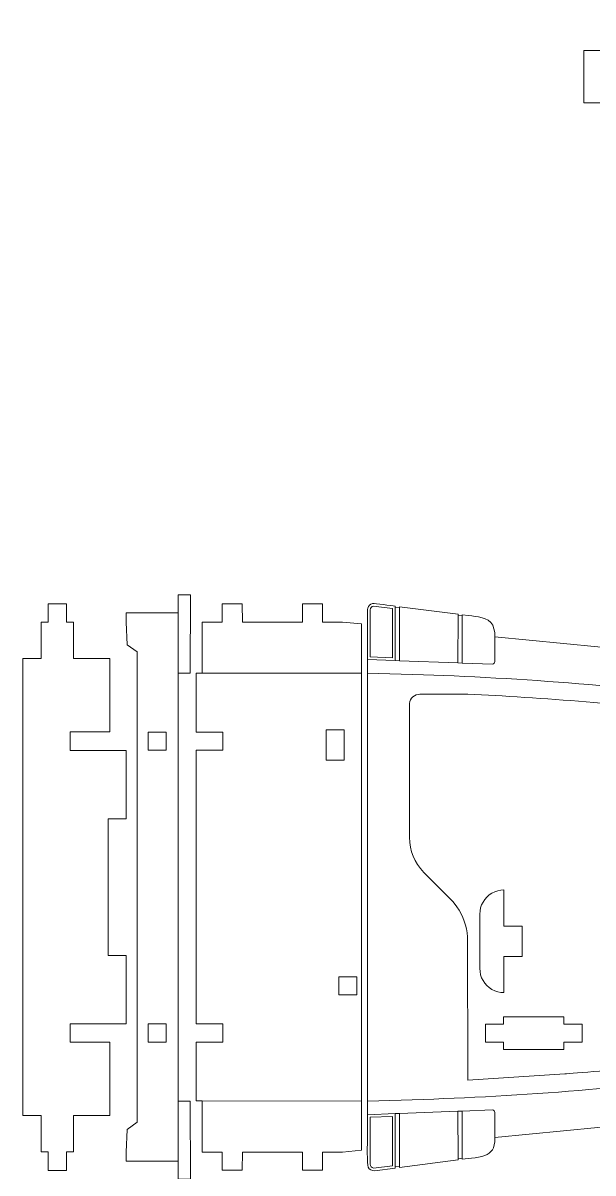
# Model space of a CAD drawing. Header units: millimetres. Extents: x -218 to 218, y -305 to 305.
# Drawn here: x -217.1 to -122.6, y 114.4 to 304.9 of the extents above; entities that cross this region are included whole.
import ezdxf

# ---------------------------------------------------------------- set-up
doc = ezdxf.new("R2010")
doc.units = ezdxf.units.MM
doc.header["$MEASUREMENT"] = 0
doc.layers.add('Camada 1', color=7, linetype='Continuous')

msp = doc.modelspace()

# ---------------------------------------------------------------- linework, layer by layer
at = {"layer": 'Camada 1', "lineweight": 9}
for points, knots in [([(-88.8602, 292.8758), (-90.3421, 297.2866), (-91.0903, 300.2998), (-91.8439, 304.8915), (-91.8439, 304.8915), (-91.8439, 304.8915), (-121.1068, 300.32), (-121.1068, 300.32), (-121.1068, 300.32), (-121.1068, 300.32), (-124.1077, 300.32), (-124.1077, 300.32), (-124.1077, 300.32), (-124.1077, 300.32), (-124.1068, 291.6736), (-124.1068, 291.6736), (-124.1068, 291.6736), (-124.1068, 291.6736), (-121.1068, 291.6736), (-121.1068, 291.6736), (-121.1068, 291.6736), (-121.1068, 291.6736), (-121.1068, 289.6848), (-121.1068, 289.6848), (-121.1068, 289.6848), (-121.1068, 289.6848), (-87.3871, 289.0154), (-87.3871, 289.0154), (-87.3871, 289.0154), (-87.3871, 289.0154), (-88.8602, 292.8758), (-88.8602, 292.8758)], [0, 0, 0, 0, 0.11111111, 0.11111111, 0.11111111, 0.11111111, 0.22222222, 0.22222222, 0.22222222, 0.22222222, 0.33333333, 0.33333333, 0.33333333, 0.33333333, 0.44444444, 0.44444444, 0.44444444, 0.44444444, 0.55555556, 0.55555556, 0.55555556, 0.55555556, 0.66666667, 0.66666667, 0.66666667, 0.66666667, 0.77777778, 0.77777778, 0.77777778, 0.77777778, 1, 1, 1, 1]), ([(-189.3158, 210.1731), (-189.3158, 210.1731), (-189.33, 197.2095), (-189.33, 197.2095), (-189.33, 197.2095), (-189.33, 197.2095), (-191.3314, 197.2084), (-191.3314, 197.2084), (-191.3314, 197.2084), (-191.3314, 197.2084), (-191.3314, 126.347), (-191.3314, 126.347), (-191.3314, 126.347), (-191.3314, 126.347), (-189.33, 126.3465), (-189.33, 126.3465), (-189.33, 126.3465), (-189.33, 126.3465), (-189.3158, 113.3828), (-189.3158, 113.3828), (-189.3158, 113.3828), (-189.3158, 113.3828), (-191.3228, 113.3828), (-191.3228, 113.3828), (-191.3228, 113.3828), (-191.3228, 113.3828), (-191.3226, 116.3829), (-191.3226, 116.3829), (-191.3226, 116.3829), (-191.3226, 116.3829), (-199.9695, 116.3828), (-199.9695, 116.3828), (-199.9695, 116.3828), (-199.9695, 116.3828), (-199.9695, 117.8828), (-199.9695, 117.8828), (-199.9695, 117.8828), (-199.9695, 117.8828), (-199.8127, 121.6339), (-199.8127, 121.6339), (-199.8127, 121.6339), (-199.8127, 121.6339), (-198.1387, 122.8396), (-198.1387, 122.8396), (-198.1387, 122.8396), (-198.1387, 122.8396), (-198.1387, 200.7163), (-198.1387, 200.7163), (-198.1387, 200.7163), (-198.1387, 200.7163), (-199.8127, 201.922), (-199.8127, 201.922), (-199.8127, 201.922), (-199.8127, 201.922), (-199.9695, 205.673), (-199.9695, 205.673), (-199.9695, 205.673), (-199.9695, 205.673), (-199.9695, 207.173), (-199.9695, 207.173), (-199.9695, 207.173), (-199.9695, 207.173), (-191.3226, 207.1732), (-191.3226, 207.1732), (-191.3226, 207.1732), (-191.3226, 207.1732), (-191.3228, 210.1732), (-191.3228, 210.1732), (-191.3228, 210.1732), (-191.3228, 210.1732), (-189.3158, 210.1731), (-189.3158, 210.1731)], [0, 0, 0, 0, 0.05263158, 0.05263158, 0.05263158, 0.05263158, 0.10526316, 0.10526316, 0.10526316, 0.10526316, 0.15789474, 0.15789474, 0.15789474, 0.15789474, 0.21052632, 0.21052632, 0.21052632, 0.21052632, 0.26315789, 0.26315789, 0.26315789, 0.26315789, 0.31578947, 0.31578947, 0.31578947, 0.31578947, 0.36842105, 0.36842105, 0.36842105, 0.36842105, 0.42105263, 0.42105263, 0.42105263, 0.42105263, 0.47368421, 0.47368421, 0.47368421, 0.47368421, 0.52631579, 0.52631579, 0.52631579, 0.52631579, 0.57894737, 0.57894737, 0.57894737, 0.57894737, 0.63157895, 0.63157895, 0.63157895, 0.63157895, 0.68421053, 0.68421053, 0.68421053, 0.68421053, 0.73684211, 0.73684211, 0.73684211, 0.73684211, 0.78947368, 0.78947368, 0.78947368, 0.78947368, 0.84210526, 0.84210526, 0.84210526, 0.84210526, 0.89473684, 0.89473684, 0.89473684, 0.89473684, 1, 1, 1, 1]), ([(-199.9488, 139.1469), (-199.9488, 139.1469), (-199.9488, 150.4626), (-199.9488, 150.4626), (-199.9488, 150.4626), (-199.9488, 150.4626), (-202.9488, 150.4626), (-202.9488, 150.4626), (-202.9488, 150.4626), (-202.9488, 150.4626), (-202.9488, 173.0928), (-202.9488, 173.0928), (-202.9488, 173.0928), (-202.9488, 173.0928), (-199.9488, 173.0928), (-199.9488, 173.0928), (-199.9488, 173.0928), (-199.9488, 173.0928), (-199.9488, 184.4085), (-199.9488, 184.4085), (-199.9488, 184.4085), (-199.9488, 184.4085), (-209.2591, 184.4085), (-209.2591, 184.4085), (-209.2591, 184.4085), (-209.2591, 184.4085), (-209.2591, 187.4799), (-209.2591, 187.4799), (-209.2591, 187.4799), (-209.2591, 187.4799), (-202.6594, 187.4799), (-202.6594, 187.4799), (-202.6594, 187.4799), (-202.6594, 187.4799), (-202.6594, 199.6363), (-202.6594, 199.6363), (-202.6594, 199.6363), (-202.6594, 199.6363), (-208.6596, 199.6363), (-208.6596, 199.6363), (-208.6596, 199.6363), (-208.6596, 199.6363), (-208.6596, 205.6363), (-208.6596, 205.6363), (-208.6596, 205.6363), (-208.6596, 205.6363), (-209.8596, 205.6363), (-209.8596, 205.6363), (-209.8596, 205.6363), (-209.8596, 205.6363), (-209.8596, 208.7091), (-209.8596, 208.7091), (-209.8596, 208.7091), (-209.8596, 208.7091), (-212.8597, 208.7091), (-212.8597, 208.7091), (-212.8597, 208.7091), (-212.8597, 208.7091), (-212.8597, 205.6363), (-212.8597, 205.6363), (-212.8597, 205.6363), (-212.8597, 205.6363), (-214.0597, 205.6363), (-214.0597, 205.6363), (-214.0597, 205.6363), (-214.0597, 205.6363), (-214.0522, 199.6363), (-214.0522, 199.6363), (-214.0522, 199.6363), (-214.0522, 199.6363), (-217.0522, 199.6369), (-217.0522, 199.6369), (-217.0522, 199.6369), (-217.0522, 199.6369), (-217.0522, 123.9186), (-217.0522, 123.9186), (-217.0522, 123.9186), (-217.0522, 123.9186), (-214.0522, 123.9192), (-214.0522, 123.9192), (-214.0522, 123.9192), (-214.0522, 123.9192), (-214.0597, 117.919), (-214.0597, 117.919), (-214.0597, 117.919), (-214.0597, 117.919), (-212.8597, 117.919), (-212.8597, 117.919), (-212.8597, 117.919), (-212.8597, 117.919), (-212.8597, 114.8464), (-212.8597, 114.8464), (-212.8597, 114.8464), (-212.8597, 114.8464), (-209.8596, 114.8464), (-209.8596, 114.8464), (-209.8596, 114.8464), (-209.8596, 114.8464), (-209.8596, 117.919), (-209.8596, 117.919), (-209.8596, 117.919), (-209.8596, 117.919), (-208.6596, 117.919), (-208.6596, 117.919), (-208.6596, 117.919), (-208.6596, 117.919), (-208.6596, 123.9192), (-208.6596, 123.9192), (-208.6596, 123.9192), (-208.6596, 123.9192), (-202.6594, 123.9192), (-202.6594, 123.9192), (-202.6594, 123.9192), (-202.6594, 123.9192), (-202.6594, 136.0754), (-202.6594, 136.0754), (-202.6594, 136.0754), (-202.6594, 136.0754), (-209.2591, 136.0754), (-209.2591, 136.0754), (-209.2591, 136.0754), (-209.2591, 136.0754), (-209.2591, 139.1469), (-209.2591, 139.1469), (-209.2591, 139.1469), (-209.2591, 139.1469), (-199.9488, 139.1469), (-199.9488, 139.1469)], [0, 0, 0, 0, 0.03030303, 0.03030303, 0.03030303, 0.03030303, 0.06060606, 0.06060606, 0.06060606, 0.06060606, 0.09090909, 0.09090909, 0.09090909, 0.09090909, 0.12121212, 0.12121212, 0.12121212, 0.12121212, 0.15151515, 0.15151515, 0.15151515, 0.15151515, 0.18181818, 0.18181818, 0.18181818, 0.18181818, 0.21212121, 0.21212121, 0.21212121, 0.21212121, 0.24242424, 0.24242424, 0.24242424, 0.24242424, 0.27272727, 0.27272727, 0.27272727, 0.27272727, 0.3030303, 0.3030303, 0.3030303, 0.3030303, 0.33333333, 0.33333333, 0.33333333, 0.33333333, 0.36363636, 0.36363636, 0.36363636, 0.36363636, 0.39393939, 0.39393939, 0.39393939, 0.39393939, 0.42424242, 0.42424242, 0.42424242, 0.42424242, 0.45454545, 0.45454545, 0.45454545, 0.45454545, 0.48484848, 0.48484848, 0.48484848, 0.48484848, 0.51515152, 0.51515152, 0.51515152, 0.51515152, 0.54545455, 0.54545455, 0.54545455, 0.54545455, 0.57575758, 0.57575758, 0.57575758, 0.57575758, 0.60606061, 0.60606061, 0.60606061, 0.60606061, 0.63636364, 0.63636364, 0.63636364, 0.63636364, 0.66666667, 0.66666667, 0.66666667, 0.66666667, 0.6969697, 0.6969697, 0.6969697, 0.6969697, 0.72727273, 0.72727273, 0.72727273, 0.72727273, 0.75757576, 0.75757576, 0.75757576, 0.75757576, 0.78787879, 0.78787879, 0.78787879, 0.78787879, 0.81818182, 0.81818182, 0.81818182, 0.81818182, 0.84848485, 0.84848485, 0.84848485, 0.84848485, 0.87878788, 0.87878788, 0.87878788, 0.87878788, 0.90909091, 0.90909091, 0.90909091, 0.90909091, 0.93939394, 0.93939394, 0.93939394, 0.93939394, 1, 1, 1, 1]), ([(-187.3366, 126.3483), (-187.3366, 126.3483), (-187.3407, 117.8848), (-187.3407, 117.8848), (-187.3407, 117.8848), (-187.3407, 117.8848), (-184.0204, 117.8844), (-184.0204, 117.8844), (-184.0204, 117.8844), (-184.0204, 117.8844), (-184.0207, 114.8844), (-184.0207, 114.8844), (-184.0207, 114.8844), (-184.0207, 114.8844), (-180.7004, 114.8841), (-180.7004, 114.8841), (-180.7004, 114.8841), (-180.7004, 114.8841), (-180.7001, 117.8841), (-180.7001, 117.8841), (-180.7001, 117.8841), (-180.7001, 117.8841), (-170.7394, 117.8834), (-170.7394, 117.8834), (-170.7394, 117.8834), (-170.7394, 117.8834), (-170.7395, 114.8833), (-170.7395, 114.8833), (-170.7395, 114.8833), (-170.7395, 114.8833), (-167.4193, 114.883), (-167.4193, 114.883), (-167.4193, 114.883), (-167.4193, 114.883), (-167.4191, 117.8831), (-167.4191, 117.8831), (-167.4191, 117.8831), (-167.4191, 117.8831), (-164.0989, 117.8827), (-164.0989, 117.8827), (-164.0989, 117.8827), (-164.0989, 117.8827), (-160.9654, 118.1803), (-160.9654, 118.1803), (-160.9654, 118.1803), (-160.9654, 118.1803), (-160.9654, 205.3752), (-160.9654, 205.3752), (-160.9654, 205.3752), (-160.9654, 205.3752), (-164.0989, 205.6727), (-164.0989, 205.6727), (-164.0989, 205.6727), (-164.0989, 205.6727), (-167.4191, 205.6724), (-167.4191, 205.6724), (-167.4191, 205.6724), (-167.4191, 205.6724), (-167.4193, 208.6725), (-167.4193, 208.6725), (-167.4193, 208.6725), (-167.4193, 208.6725), (-170.7395, 208.6723), (-170.7395, 208.6723), (-170.7395, 208.6723), (-170.7395, 208.6723), (-170.7394, 205.6722), (-170.7394, 205.6722), (-170.7394, 205.6722), (-170.7394, 205.6722), (-180.7001, 205.6714), (-180.7001, 205.6714), (-180.7001, 205.6714), (-180.7001, 205.6714), (-180.7004, 208.6714), (-180.7004, 208.6714), (-180.7004, 208.6714), (-180.7004, 208.6714), (-184.0207, 208.6711), (-184.0207, 208.6711), (-184.0207, 208.6711), (-184.0207, 208.6711), (-184.0204, 205.671), (-184.0204, 205.671), (-184.0204, 205.671), (-184.0204, 205.671), (-187.3407, 205.6708), (-187.3407, 205.6708), (-187.3407, 205.6708), (-187.3407, 205.6708), (-187.3366, 197.2072), (-187.3366, 197.2072), (-187.3366, 197.2072), (-187.3366, 197.2072), (-188.3366, 197.2069), (-188.3366, 197.2069), (-188.3366, 197.2069), (-188.3366, 197.2069), (-188.3327, 187.4436), (-188.3327, 187.4436), (-188.3327, 187.4436), (-188.3327, 187.4436), (-183.9159, 187.4454), (-183.9159, 187.4454), (-183.9159, 187.4454), (-183.9159, 187.4454), (-183.9147, 184.4453), (-183.9147, 184.4453), (-183.9147, 184.4453), (-183.9147, 184.4453), (-188.3314, 184.4435), (-188.3314, 184.4435), (-188.3314, 184.4435), (-188.3314, 184.4435), (-188.3314, 139.112), (-188.3314, 139.112), (-188.3314, 139.112), (-188.3314, 139.112), (-183.9147, 139.1103), (-183.9147, 139.1103), (-183.9147, 139.1103), (-183.9147, 139.1103), (-183.9159, 136.1101), (-183.9159, 136.1101), (-183.9159, 136.1101), (-183.9159, 136.1101), (-188.3327, 136.1118), (-188.3327, 136.1118), (-188.3327, 136.1118), (-188.3327, 136.1118), (-188.3366, 126.3487), (-188.3366, 126.3487), (-188.3366, 126.3487), (-188.3366, 126.3487), (-187.3366, 126.3483), (-187.3366, 126.3483)], [0, 0, 0, 0, 0.02857143, 0.02857143, 0.02857143, 0.02857143, 0.05714286, 0.05714286, 0.05714286, 0.05714286, 0.08571429, 0.08571429, 0.08571429, 0.08571429, 0.11428571, 0.11428571, 0.11428571, 0.11428571, 0.14285714, 0.14285714, 0.14285714, 0.14285714, 0.17142857, 0.17142857, 0.17142857, 0.17142857, 0.2, 0.2, 0.2, 0.2, 0.22857143, 0.22857143, 0.22857143, 0.22857143, 0.25714286, 0.25714286, 0.25714286, 0.25714286, 0.28571429, 0.28571429, 0.28571429, 0.28571429, 0.31428571, 0.31428571, 0.31428571, 0.31428571, 0.34285714, 0.34285714, 0.34285714, 0.34285714, 0.37142857, 0.37142857, 0.37142857, 0.37142857, 0.4, 0.4, 0.4, 0.4, 0.42857143, 0.42857143, 0.42857143, 0.42857143, 0.45714286, 0.45714286, 0.45714286, 0.45714286, 0.48571429, 0.48571429, 0.48571429, 0.48571429, 0.51428571, 0.51428571, 0.51428571, 0.51428571, 0.54285714, 0.54285714, 0.54285714, 0.54285714, 0.57142857, 0.57142857, 0.57142857, 0.57142857, 0.6, 0.6, 0.6, 0.6, 0.62857143, 0.62857143, 0.62857143, 0.62857143, 0.65714286, 0.65714286, 0.65714286, 0.65714286, 0.68571429, 0.68571429, 0.68571429, 0.68571429, 0.71428571, 0.71428571, 0.71428571, 0.71428571, 0.74285714, 0.74285714, 0.74285714, 0.74285714, 0.77142857, 0.77142857, 0.77142857, 0.77142857, 0.8, 0.8, 0.8, 0.8, 0.82857143, 0.82857143, 0.82857143, 0.82857143, 0.85714286, 0.85714286, 0.85714286, 0.85714286, 0.88571429, 0.88571429, 0.88571429, 0.88571429, 0.91428571, 0.91428571, 0.91428571, 0.91428571, 0.94285714, 0.94285714, 0.94285714, 0.94285714, 1, 1, 1, 1]), ([(-113.3807, 119.7638), (-113.3807, 119.7638), (-113.6718, 122.7602), (-113.6718, 122.7602), (-113.6718, 122.7602), (-113.6718, 122.7602), (-108.6995, 123.2432), (-108.6995, 123.2432), (-108.6995, 123.2432), (-108.6995, 123.2432), (-108.6995, 200.3123), (-108.6995, 200.3123), (-108.6995, 200.3123), (-108.6995, 200.3123), (-113.6718, 200.7953), (-113.6718, 200.7953), (-113.6718, 200.7953), (-113.6718, 200.7953), (-113.3807, 203.7917), (-113.3807, 203.7917), (-113.3807, 203.7917), (-113.3807, 203.7917), (-115.7907, 204.0258), (-115.7907, 204.0258), (-115.7907, 204.0258), (-115.7907, 204.0258), (-116.0817, 201.0294), (-116.0817, 201.0294), (-116.0817, 201.0294), (-116.0817, 201.0294), (-138.8604, 203.2419), (-138.8604, 203.2419), (-138.8604, 203.2419), (-138.8604, 203.2419), (-138.8601, 203.9457), (-138.8601, 203.9457), (-138.8601, 203.9457), (-138.8601, 203.9457), (-139.2009, 205.1836), (-139.2009, 205.1836), (-139.2009, 205.1836), (-139.9925, 206.5101), (-141.8084, 206.5686), (-143.2089, 206.7369), (-143.2089, 206.7369), (-143.2089, 206.7369), (-144.2549, 206.8618), (-144.2549, 206.8618), (-144.2549, 206.8618), (-144.2549, 206.8618), (-144.2549, 206.6859), (-144.2549, 206.6859), (-144.2549, 206.6859), (-144.2549, 206.6859), (-144.9575, 206.7773), (-144.9575, 206.7773), (-144.9575, 206.7773), (-144.9575, 206.7773), (-144.9575, 206.9531), (-144.9575, 206.9531), (-144.9575, 206.9531), (-144.9575, 206.9531), (-154.673, 208.2163), (-154.673, 208.2163), (-154.673, 208.2163), (-154.673, 208.2163), (-154.6731, 208.0404), (-154.6731, 208.0404), (-154.6731, 208.0404), (-154.6731, 208.0404), (-155.3764, 208.1319), (-155.3764, 208.1319), (-155.3764, 208.1319), (-155.3764, 208.1319), (-155.3764, 208.3077), (-155.3764, 208.3077), (-155.3764, 208.3077), (-155.9951, 208.3882), (-158.7258, 208.8084), (-159.1094, 208.7315), (-159.1094, 208.7315), (-160.0756, 208.5378), (-159.9463, 207.5828), (-159.9577, 206.8986), (-159.9577, 206.8986), (-159.9577, 206.8986), (-159.9557, 197.2242), (-159.9557, 197.2242), (-159.9557, 197.2242), (-159.9557, 197.2242), (-159.9698, 120.231), (-159.9698, 120.231), (-159.9698, 120.231), (-159.9714, 119.5937), (-160.0501, 115.8183), (-159.8521, 115.398), (-159.8521, 115.398), (-159.6552, 114.9799), (-159.224, 114.7721), (-158.7664, 114.8069), (-158.7664, 114.8069), (-158.7664, 114.8069), (-155.3764, 115.2477), (-155.3764, 115.2477), (-155.3764, 115.2477), (-155.3764, 115.2477), (-155.3764, 115.4235), (-155.3764, 115.4235), (-155.3764, 115.4235), (-155.3764, 115.4235), (-154.6731, 115.515), (-154.6731, 115.515), (-154.6731, 115.515), (-154.6731, 115.515), (-154.673, 115.3392), (-154.673, 115.3392), (-154.673, 115.3392), (-154.673, 115.3392), (-144.9575, 116.6024), (-144.9575, 116.6024), (-144.9575, 116.6024), (-144.9575, 116.6024), (-144.9575, 116.7782), (-144.9575, 116.7782), (-144.9575, 116.7782), (-144.9575, 116.7782), (-144.2549, 116.8694), (-144.2549, 116.8694), (-144.2549, 116.8694), (-144.2549, 116.8694), (-144.2549, 116.6936), (-144.2549, 116.6936), (-144.2549, 116.6936), (-143.1456, 116.8305), (-141.0773, 116.9417), (-140.1179, 117.5014), (-140.1179, 117.5014), (-139.7238, 117.7313), (-139.237, 118.1753), (-139.084, 118.5987), (-139.084, 118.5987), (-139.084, 118.5987), (-138.8601, 119.6097), (-138.8601, 119.6097), (-138.8601, 119.6097), (-138.8601, 119.6097), (-138.8604, 120.3135), (-138.8604, 120.3135), (-138.8604, 120.3135), (-138.8604, 120.3135), (-116.0817, 122.5261), (-116.0817, 122.5261), (-116.0817, 122.5261), (-116.0817, 122.5261), (-115.7907, 119.5297), (-115.7907, 119.5297), (-115.7907, 119.5297), (-115.7907, 119.5297), (-113.3807, 119.7638), (-113.3807, 119.7638)], [0, 0, 0, 0, 0.02439024, 0.02439024, 0.02439024, 0.02439024, 0.04878049, 0.04878049, 0.04878049, 0.04878049, 0.07317073, 0.07317073, 0.07317073, 0.07317073, 0.09756098, 0.09756098, 0.09756098, 0.09756098, 0.12195122, 0.12195122, 0.12195122, 0.12195122, 0.14634146, 0.14634146, 0.14634146, 0.14634146, 0.17073171, 0.17073171, 0.17073171, 0.17073171, 0.19512195, 0.19512195, 0.19512195, 0.19512195, 0.2195122, 0.2195122, 0.2195122, 0.2195122, 0.24390244, 0.24390244, 0.24390244, 0.24390244, 0.26829268, 0.26829268, 0.26829268, 0.26829268, 0.29268293, 0.29268293, 0.29268293, 0.29268293, 0.31707317, 0.31707317, 0.31707317, 0.31707317, 0.34146341, 0.34146341, 0.34146341, 0.34146341, 0.36585366, 0.36585366, 0.36585366, 0.36585366, 0.3902439, 0.3902439, 0.3902439, 0.3902439, 0.41463415, 0.41463415, 0.41463415, 0.41463415, 0.43902439, 0.43902439, 0.43902439, 0.43902439, 0.46341463, 0.46341463, 0.46341463, 0.46341463, 0.48780488, 0.48780488, 0.48780488, 0.48780488, 0.51219512, 0.51219512, 0.51219512, 0.51219512, 0.53658537, 0.53658537, 0.53658537, 0.53658537, 0.56097561, 0.56097561, 0.56097561, 0.56097561, 0.58536585, 0.58536585, 0.58536585, 0.58536585, 0.6097561, 0.6097561, 0.6097561, 0.6097561, 0.63414634, 0.63414634, 0.63414634, 0.63414634, 0.65853659, 0.65853659, 0.65853659, 0.65853659, 0.68292683, 0.68292683, 0.68292683, 0.68292683, 0.70731707, 0.70731707, 0.70731707, 0.70731707, 0.73170732, 0.73170732, 0.73170732, 0.73170732, 0.75609756, 0.75609756, 0.75609756, 0.75609756, 0.7804878, 0.7804878, 0.7804878, 0.7804878, 0.80487805, 0.80487805, 0.80487805, 0.80487805, 0.82926829, 0.82926829, 0.82926829, 0.82926829, 0.85365854, 0.85365854, 0.85365854, 0.85365854, 0.87804878, 0.87804878, 0.87804878, 0.87804878, 0.90243902, 0.90243902, 0.90243902, 0.90243902, 0.92682927, 0.92682927, 0.92682927, 0.92682927, 0.95121951, 0.95121951, 0.95121951, 0.95121951, 1, 1, 1, 1]), ([(-145.1254, 158.5116), (-145.1254, 158.5116), (-145.7769, 159.3598), (-145.7769, 159.3598), (-145.7769, 159.3598), (-145.7769, 159.3598), (-150.6085, 164.1956), (-150.6085, 164.1956), (-150.6085, 164.1956), (-152.2065, 165.8843), (-152.9583, 167.7051), (-153.0196, 170.029), (-153.0196, 170.029), (-153.0196, 170.029), (-153.0026, 192.2105), (-153.0026, 192.2105), (-153.0026, 192.2105), (-152.9214, 193.0719), (-152.1464, 193.69), (-151.2592, 193.7387), (-151.2592, 193.7387), (-151.2592, 193.7387), (-143.3545, 193.7387), (-143.3545, 193.7387), (-143.3545, 193.7387), (-143.3545, 193.7387), (-137.6615, 193.4344), (-137.6615, 193.4344), (-137.6615, 193.4344), (-130.9835, 193.053), (-124.1029, 192.5083), (-117.4374, 191.8963), (-117.4374, 191.8963), (-116.1852, 191.7813), (-114.6064, 191.8501), (-114.3617, 190.21), (-114.3617, 190.21), (-114.3617, 190.21), (-114.321, 182.5559), (-114.321, 182.5559), (-114.321, 182.5559), (-113.3109, 182.5559), (-112.3007, 182.5559), (-111.2906, 182.5559), (-111.2906, 182.5559), (-111.2906, 182.5559), (-111.2906, 179.5558), (-111.2906, 179.5558), (-111.2906, 179.5558), (-111.2906, 179.5558), (-114.321, 179.5556), (-114.321, 179.5556), (-114.321, 179.5556), (-114.321, 179.5556), (-114.321, 143.9997), (-114.321, 143.9997), (-114.321, 143.9997), (-114.321, 143.9997), (-111.2906, 143.9997), (-111.2906, 143.9997), (-111.2906, 143.9997), (-111.2906, 143.9997), (-111.2906, 140.9996), (-111.2906, 140.9996), (-111.2906, 140.9996), (-112.3007, 140.9996), (-113.3109, 140.9996), (-114.321, 140.9996), (-114.321, 140.9996), (-114.321, 140.9996), (-114.3617, 133.3455), (-114.3617, 133.3455), (-114.3617, 133.3455), (-114.4704, 132.6169), (-114.9993, 132.0016), (-115.7293, 131.8579), (-115.7293, 131.8579), (-116.9567, 131.6163), (-126.1007, 130.9182), (-127.2742, 130.8278), (-127.2742, 130.8278), (-127.2742, 130.8278), (-143.3545, 129.8168), (-143.3545, 129.8168), (-143.3545, 129.8168), (-143.3545, 129.8168), (-143.3567, 153.5265), (-143.3567, 153.5265), (-143.3567, 153.5265), (-143.4506, 155.3051), (-144.163, 157.0319), (-145.1254, 158.5116)], [0, 0, 0, 0, 0.04166667, 0.04166667, 0.04166667, 0.04166667, 0.08333333, 0.08333333, 0.08333333, 0.08333333, 0.125, 0.125, 0.125, 0.125, 0.16666667, 0.16666667, 0.16666667, 0.16666667, 0.20833333, 0.20833333, 0.20833333, 0.20833333, 0.25, 0.25, 0.25, 0.25, 0.29166667, 0.29166667, 0.29166667, 0.29166667, 0.33333333, 0.33333333, 0.33333333, 0.33333333, 0.375, 0.375, 0.375, 0.375, 0.41666667, 0.41666667, 0.41666667, 0.41666667, 0.45833333, 0.45833333, 0.45833333, 0.45833333, 0.5, 0.5, 0.5, 0.5, 0.54166667, 0.54166667, 0.54166667, 0.54166667, 0.58333333, 0.58333333, 0.58333333, 0.58333333, 0.625, 0.625, 0.625, 0.625, 0.66666667, 0.66666667, 0.66666667, 0.66666667, 0.70833333, 0.70833333, 0.70833333, 0.70833333, 0.75, 0.75, 0.75, 0.75, 0.79166667, 0.79166667, 0.79166667, 0.79166667, 0.83333333, 0.83333333, 0.83333333, 0.83333333, 0.875, 0.875, 0.875, 0.875, 0.91666667, 0.91666667, 0.91666667, 0.91666667, 1, 1, 1, 1]), ([(-196.2922, 184.4435), (-196.2922, 184.4435), (-196.2921, 187.4439), (-196.2921, 187.4439), (-196.2921, 187.4439), (-196.2921, 187.4439), (-193.3287, 187.4438), (-193.3287, 187.4438), (-193.3287, 187.4438), (-193.3287, 187.4438), (-193.3287, 184.4435), (-193.3287, 184.4435), (-193.3287, 184.4435), (-193.3287, 184.4435), (-196.2922, 184.4435), (-196.2922, 184.4435)], [0, 0, 0, 0, 0.2, 0.2, 0.2, 0.2, 0.4, 0.4, 0.4, 0.4, 0.6, 0.6, 0.6, 0.6, 1, 1, 1, 1]), ([(-163.8259, 182.8039), (-163.8259, 182.8039), (-166.826, 182.8039), (-166.826, 182.8039), (-166.826, 182.8039), (-166.826, 182.8039), (-166.826, 187.804), (-166.826, 187.804), (-166.826, 187.804), (-166.826, 187.804), (-163.8259, 187.804), (-163.8259, 187.804), (-163.8259, 187.804), (-163.8259, 187.804), (-163.8259, 182.8039), (-163.8259, 182.8039)], [0, 0, 0, 0, 0.2, 0.2, 0.2, 0.2, 0.4, 0.4, 0.4, 0.4, 0.6, 0.6, 0.6, 0.6, 1, 1, 1, 1]), ([(-141.3089, 157.8276), (-141.3089, 157.8276), (-141.3432, 157.3055), (-141.3432, 157.3055), (-141.3432, 157.3055), (-141.3432, 157.3055), (-141.3432, 148.3053), (-141.3432, 148.3053), (-141.3432, 148.3053), (-141.3432, 148.3053), (-141.3089, 147.7832), (-141.3089, 147.7832), (-141.3089, 147.7832), (-141.3089, 147.7832), (-141.2068, 147.27), (-141.2068, 147.27), (-141.2068, 147.27), (-141.2068, 147.27), (-141.0386, 146.7745), (-141.0386, 146.7745), (-141.0386, 146.7745), (-141.0386, 146.7745), (-140.8072, 146.3052), (-140.8072, 146.3052), (-140.8072, 146.3052), (-140.8072, 146.3052), (-140.5165, 145.8702), (-140.5165, 145.8702), (-140.5165, 145.8702), (-140.5165, 145.8702), (-140.1716, 145.4768), (-140.1716, 145.4768), (-140.1716, 145.4768), (-140.1716, 145.4768), (-139.7781, 145.1317), (-139.7781, 145.1317), (-139.7781, 145.1317), (-139.7781, 145.1317), (-139.3431, 144.8411), (-139.3431, 144.8411), (-139.3431, 144.8411), (-139.3431, 144.8411), (-138.8738, 144.6096), (-138.8738, 144.6096), (-138.8738, 144.6096), (-138.8738, 144.6096), (-138.3783, 144.4414), (-138.3783, 144.4414), (-138.3783, 144.4414), (-138.3783, 144.4414), (-137.8652, 144.3394), (-137.8652, 144.3394), (-137.8652, 144.3394), (-137.8652, 144.3394), (-137.3431, 144.3052), (-137.3431, 144.3052), (-137.3431, 144.3052), (-137.3431, 144.3052), (-137.3431, 150.3053), (-137.3431, 150.3053), (-137.3431, 150.3053), (-137.3431, 150.3053), (-134.343, 150.3053), (-134.343, 150.3053), (-134.343, 150.3053), (-134.343, 150.3053), (-134.343, 155.3054), (-134.343, 155.3054), (-134.343, 155.3054), (-134.343, 155.3054), (-137.3431, 155.3054), (-137.3431, 155.3054), (-137.3431, 155.3054), (-137.3431, 155.3054), (-137.3431, 161.3055), (-137.3431, 161.3055), (-137.3431, 161.3055), (-137.3431, 161.3055), (-137.8652, 161.2713), (-137.8652, 161.2713), (-137.8652, 161.2713), (-137.8652, 161.2713), (-138.3783, 161.1692), (-138.3783, 161.1692), (-138.3783, 161.1692), (-138.3783, 161.1692), (-138.8738, 161.0011), (-138.8738, 161.0011), (-138.8738, 161.0011), (-138.8738, 161.0011), (-139.3431, 160.7696), (-139.3431, 160.7696), (-139.3431, 160.7696), (-139.3431, 160.7696), (-139.7781, 160.4789), (-139.7781, 160.4789), (-139.7781, 160.4789), (-139.7781, 160.4789), (-140.1716, 160.1339), (-140.1716, 160.1339), (-140.1716, 160.1339), (-140.1716, 160.1339), (-140.5165, 159.7406), (-140.5165, 159.7406), (-140.5165, 159.7406), (-140.5165, 159.7406), (-140.8072, 159.3055), (-140.8072, 159.3055), (-140.8072, 159.3055), (-140.8072, 159.3055), (-141.0386, 158.8362), (-141.0386, 158.8362), (-141.0386, 158.8362), (-141.0386, 158.8362), (-141.2068, 158.3407), (-141.2068, 158.3407), (-141.2068, 158.3407), (-141.2068, 158.3407), (-141.3089, 157.8276), (-141.3089, 157.8276)], [0, 0, 0, 0, 0.03225806, 0.03225806, 0.03225806, 0.03225806, 0.06451613, 0.06451613, 0.06451613, 0.06451613, 0.09677419, 0.09677419, 0.09677419, 0.09677419, 0.12903226, 0.12903226, 0.12903226, 0.12903226, 0.16129032, 0.16129032, 0.16129032, 0.16129032, 0.19354839, 0.19354839, 0.19354839, 0.19354839, 0.22580645, 0.22580645, 0.22580645, 0.22580645, 0.25806452, 0.25806452, 0.25806452, 0.25806452, 0.29032258, 0.29032258, 0.29032258, 0.29032258, 0.32258065, 0.32258065, 0.32258065, 0.32258065, 0.35483871, 0.35483871, 0.35483871, 0.35483871, 0.38709677, 0.38709677, 0.38709677, 0.38709677, 0.41935484, 0.41935484, 0.41935484, 0.41935484, 0.4516129, 0.4516129, 0.4516129, 0.4516129, 0.48387097, 0.48387097, 0.48387097, 0.48387097, 0.51612903, 0.51612903, 0.51612903, 0.51612903, 0.5483871, 0.5483871, 0.5483871, 0.5483871, 0.58064516, 0.58064516, 0.58064516, 0.58064516, 0.61290323, 0.61290323, 0.61290323, 0.61290323, 0.64516129, 0.64516129, 0.64516129, 0.64516129, 0.67741935, 0.67741935, 0.67741935, 0.67741935, 0.70967742, 0.70967742, 0.70967742, 0.70967742, 0.74193548, 0.74193548, 0.74193548, 0.74193548, 0.77419355, 0.77419355, 0.77419355, 0.77419355, 0.80645161, 0.80645161, 0.80645161, 0.80645161, 0.83870968, 0.83870968, 0.83870968, 0.83870968, 0.87096774, 0.87096774, 0.87096774, 0.87096774, 0.90322581, 0.90322581, 0.90322581, 0.90322581, 0.93548387, 0.93548387, 0.93548387, 0.93548387, 1, 1, 1, 1]), ([(-164.7166, 143.94), (-164.7166, 143.94), (-161.7164, 143.94), (-161.7164, 143.94), (-161.7164, 143.94), (-161.7164, 143.94), (-161.7164, 146.94), (-161.7164, 146.94), (-161.7164, 146.94), (-161.7164, 146.94), (-164.7166, 146.94), (-164.7166, 146.94), (-164.7166, 146.94), (-164.7166, 146.94), (-164.7166, 143.94), (-164.7166, 143.94)], [0, 0, 0, 0, 0.2, 0.2, 0.2, 0.2, 0.4, 0.4, 0.4, 0.4, 0.6, 0.6, 0.6, 0.6, 1, 1, 1, 1]), ([(-196.2921, 136.1122), (-196.2921, 136.1122), (-193.3287, 136.112), (-193.3287, 136.112), (-193.3287, 136.112), (-193.3287, 136.112), (-193.3287, 139.1125), (-193.3287, 139.1125), (-193.3287, 139.1125), (-193.3287, 139.1125), (-196.2922, 139.1125), (-196.2922, 139.1125), (-196.2922, 139.1125), (-196.2922, 139.1125), (-196.2921, 136.1122), (-196.2921, 136.1122)], [0, 0, 0, 0, 0.2, 0.2, 0.2, 0.2, 0.4, 0.4, 0.4, 0.4, 0.6, 0.6, 0.6, 0.6, 1, 1, 1, 1]), ([(-137.4059, 139.0825), (-137.4059, 139.0825), (-140.406, 139.0825), (-140.406, 139.0825), (-140.406, 139.0825), (-140.406, 139.0825), (-140.406, 136.0825), (-140.406, 136.0825), (-140.406, 136.0825), (-140.406, 136.0825), (-137.4059, 136.0825), (-137.4059, 136.0825), (-137.4059, 136.0825), (-137.4059, 136.0825), (-137.4059, 134.8976), (-137.4059, 134.8976), (-137.4059, 134.8976), (-137.4059, 134.8976), (-127.4057, 134.8976), (-127.4057, 134.8976), (-127.4057, 134.8976), (-127.4057, 134.8976), (-127.4057, 136.0825), (-127.4057, 136.0825), (-127.4057, 136.0825), (-127.4057, 136.0825), (-124.4056, 136.0825), (-124.4056, 136.0825), (-124.4056, 136.0825), (-124.4056, 136.0825), (-124.4056, 139.0825), (-124.4056, 139.0825), (-124.4056, 139.0825), (-124.4056, 139.0825), (-127.4057, 139.0825), (-127.4057, 139.0825), (-127.4057, 139.0825), (-127.4057, 139.0825), (-127.4057, 140.2674), (-127.4057, 140.2674), (-127.4057, 140.2674), (-127.4057, 140.2674), (-137.4059, 140.2674), (-137.4059, 140.2674), (-137.4059, 140.2674), (-137.4059, 140.2674), (-137.4059, 139.0825), (-137.4059, 139.0825)], [0, 0, 0, 0, 0.07692308, 0.07692308, 0.07692308, 0.07692308, 0.15384615, 0.15384615, 0.15384615, 0.15384615, 0.23076923, 0.23076923, 0.23076923, 0.23076923, 0.30769231, 0.30769231, 0.30769231, 0.30769231, 0.38461538, 0.38461538, 0.38461538, 0.38461538, 0.46153846, 0.46153846, 0.46153846, 0.46153846, 0.53846154, 0.53846154, 0.53846154, 0.53846154, 0.61538462, 0.61538462, 0.61538462, 0.61538462, 0.69230769, 0.69230769, 0.69230769, 0.69230769, 0.76923077, 0.76923077, 0.76923077, 0.76923077, 0.84615385, 0.84615385, 0.84615385, 0.84615385, 1, 1, 1, 1])]:
    msp.add_open_spline(points, degree=3, knots=knots, dxfattribs=at)
at = {"layer": 'Camada 1', "color": 142, "lineweight": 9}
for points, knots in [([(-159.9551, 199.4786), (-159.9551, 199.4786), (-155.3781, 199.3038), (-155.3781, 199.3038), (-155.3781, 199.3038), (-155.3781, 199.3038), (-155.3764, 208.1319), (-155.3764, 208.1319)], [0, 0, 0, 0, 0.33333333, 0.33333333, 0.33333333, 0.33333333, 1, 1, 1, 1]), ([(-155.8176, 199.7604), (-155.8176, 199.7604), (-155.816, 207.9217), (-155.816, 207.9217), (-155.816, 207.9217), (-155.816, 207.9217), (-158.9411, 208.3091), (-158.9411, 208.3091), (-158.9411, 208.3091), (-159.2743, 208.2737), (-159.484, 208.0064), (-159.5142, 207.6891), (-159.5142, 207.6891), (-159.5142, 207.6891), (-159.5155, 199.9017), (-159.5155, 199.9017), (-159.5155, 199.9017), (-159.5155, 199.9017), (-155.8176, 199.7604), (-155.8176, 199.7604)], [0, 0, 0, 0, 0.16666667, 0.16666667, 0.16666667, 0.16666667, 0.33333333, 0.33333333, 0.33333333, 0.33333333, 0.5, 0.5, 0.5, 0.5, 0.66666667, 0.66666667, 0.66666667, 0.66666667, 1, 1, 1, 1]), ([(-154.6731, 208.0404), (-154.6731, 208.0404), (-154.6754, 199.277), (-154.6754, 199.277), (-154.6754, 199.277), (-154.6754, 199.277), (-144.9594, 198.9056), (-144.9594, 198.9056), (-144.9594, 198.9056), (-144.9594, 198.9056), (-144.9575, 206.7773), (-144.9575, 206.7773)], [0, 0, 0, 0, 0.25, 0.25, 0.25, 0.25, 0.5, 0.5, 0.5, 0.5, 1, 1, 1, 1]), ([(-144.2549, 206.6859), (-144.2549, 206.6859), (-144.2569, 198.8787), (-144.2569, 198.8787), (-144.2569, 198.8787), (-144.2569, 198.8787), (-139.2383, 198.6922), (-139.2383, 198.6922), (-139.2383, 198.6922), (-138.9995, 198.7395), (-138.8799, 198.9001), (-138.8614, 199.1291), (-138.8614, 199.1291), (-138.8614, 199.1291), (-138.8604, 203.2419), (-138.8604, 203.2419)], [0, 0, 0, 0, 0.2, 0.2, 0.2, 0.2, 0.4, 0.4, 0.4, 0.4, 0.6, 0.6, 0.6, 0.6, 1, 1, 1, 1]), ([(-111.34, 182.5559), (-111.3397, 183.8758), (-111.2653, 190.7695), (-111.3999, 191.5236), (-111.3999, 191.5236), (-111.6735, 193.0568), (-112.844, 194.2608), (-114.3882, 194.519), (-114.3882, 194.519), (-114.3882, 194.519), (-123.2537, 195.3273), (-123.2537, 195.3273), (-123.2537, 195.3273), (-132.1691, 196.0683), (-141.7383, 196.6396), (-150.6723, 196.9496), (-150.6723, 196.9496), (-150.6723, 196.9496), (-159.9557, 197.2242), (-159.9557, 197.2242)], [0, 0, 0, 0, 0.16666667, 0.16666667, 0.16666667, 0.16666667, 0.33333333, 0.33333333, 0.33333333, 0.33333333, 0.5, 0.5, 0.5, 0.5, 0.66666667, 0.66666667, 0.66666667, 0.66666667, 1, 1, 1, 1]), ([(-111.34, 140.9996), (-111.3397, 139.6798), (-111.2653, 132.7856), (-111.3999, 132.0318), (-111.3999, 132.0318), (-111.6735, 130.4987), (-112.8441, 129.2946), (-114.3882, 129.0364), (-114.3882, 129.0364), (-114.3882, 129.0364), (-123.2537, 128.2281), (-123.2537, 128.2281), (-123.2537, 128.2281), (-132.1688, 127.487), (-141.7387, 126.9158), (-150.6723, 126.6058), (-150.6723, 126.6058), (-150.6723, 126.6058), (-159.9557, 126.3313), (-159.9557, 126.3313)], [0, 0, 0, 0, 0.16666667, 0.16666667, 0.16666667, 0.16666667, 0.33333333, 0.33333333, 0.33333333, 0.33333333, 0.5, 0.5, 0.5, 0.5, 0.66666667, 0.66666667, 0.66666667, 0.66666667, 1, 1, 1, 1]), ([(-155.3764, 115.4235), (-155.3764, 115.4235), (-155.3781, 124.2517), (-155.3781, 124.2517), (-155.3781, 124.2517), (-155.3781, 124.2517), (-159.9551, 124.0769), (-159.9551, 124.0769)], [0, 0, 0, 0, 0.33333333, 0.33333333, 0.33333333, 0.33333333, 1, 1, 1, 1]), ([(-154.6731, 115.515), (-154.6731, 115.515), (-154.6754, 124.2785), (-154.6754, 124.2785), (-154.6754, 124.2785), (-154.6754, 124.2785), (-155.3781, 124.2517), (-155.3781, 124.2517)], [0, 0, 0, 0, 0.33333333, 0.33333333, 0.33333333, 0.33333333, 1, 1, 1, 1]), ([(-144.2549, 116.8694), (-144.2549, 116.8694), (-144.2569, 124.6768), (-144.2569, 124.6768), (-144.2569, 124.6768), (-144.2569, 124.6768), (-144.9594, 124.6499), (-144.9594, 124.6499), (-144.9594, 124.6499), (-144.9594, 124.6499), (-144.9575, 116.7782), (-144.9575, 116.7782)], [0, 0, 0, 0, 0.25, 0.25, 0.25, 0.25, 0.5, 0.5, 0.5, 0.5, 1, 1, 1, 1]), ([(-144.2569, 124.6768), (-144.2569, 124.6768), (-139.2383, 124.8632), (-139.2383, 124.8632), (-139.2383, 124.8632), (-138.9994, 124.8159), (-138.8799, 124.6553), (-138.8614, 124.4263), (-138.8614, 124.4263), (-138.8614, 124.4263), (-138.8604, 120.3135), (-138.8604, 120.3135)], [0, 0, 0, 0, 0.25, 0.25, 0.25, 0.25, 0.5, 0.5, 0.5, 0.5, 1, 1, 1, 1]), ([(-155.816, 115.6337), (-155.816, 115.6337), (-158.9411, 115.2464), (-158.9411, 115.2464), (-158.9411, 115.2464), (-159.2743, 115.2818), (-159.484, 115.5491), (-159.5142, 115.8664), (-159.5142, 115.8664), (-159.5142, 115.8664), (-159.5155, 123.6538), (-159.5155, 123.6538), (-159.5155, 123.6538), (-159.5155, 123.6538), (-155.8176, 123.7951), (-155.8176, 123.7951), (-155.8176, 123.7951), (-155.8176, 123.7951), (-155.816, 115.6337), (-155.816, 115.6337)], [0, 0, 0, 0, 0.16666667, 0.16666667, 0.16666667, 0.16666667, 0.33333333, 0.33333333, 0.33333333, 0.33333333, 0.5, 0.5, 0.5, 0.5, 0.66666667, 0.66666667, 0.66666667, 0.66666667, 1, 1, 1, 1])]:
    msp.add_open_spline(points, degree=3, knots=knots, dxfattribs=at)
for points in [[(-191.3226, 207.1732), (-191.3226, 207.1732), (-191.3314, 197.2084), (-191.3314, 197.2084)], [(-155.3781, 199.3038), (-155.3781, 199.3038), (-154.6754, 199.277), (-154.6754, 199.277)], [(-144.9594, 198.9056), (-144.9594, 198.9056), (-144.2569, 198.8787), (-144.2569, 198.8787)], [(-187.3366, 197.2072), (-187.3366, 197.2072), (-160.962, 197.2183), (-160.962, 197.2183)], [(-191.3314, 126.347), (-191.3314, 126.347), (-191.3226, 116.3829), (-191.3226, 116.3829)], [(-160.962, 126.3372), (-160.962, 126.3372), (-187.3366, 126.3483), (-187.3366, 126.3483)], [(-154.6754, 124.2785), (-154.6754, 124.2785), (-144.9594, 124.6499), (-144.9594, 124.6499)]]:
    msp.add_open_spline(points, degree=3, dxfattribs=at)

doc.saveas('drawing.dxf')
